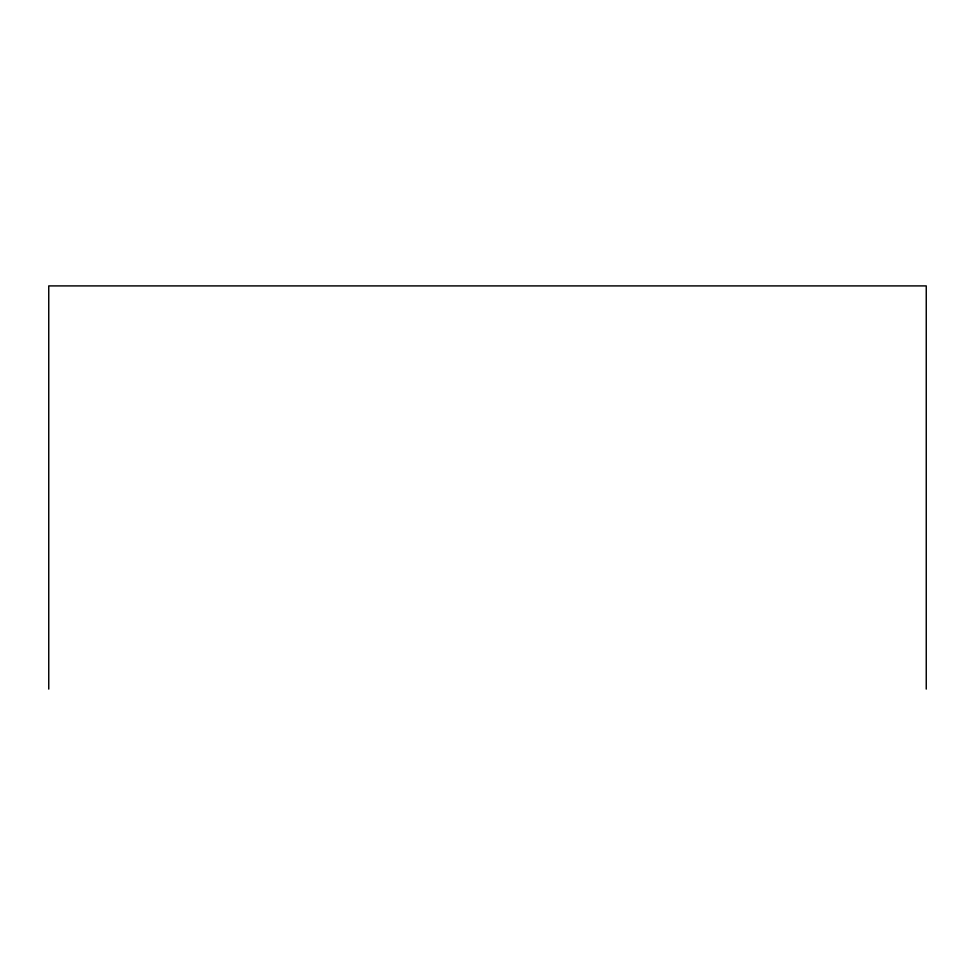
<?xml version="1.0" encoding="UTF-8"?>
<svg xmlns="http://www.w3.org/2000/svg" width="975" height="975" viewBox="0 0 975 975"><rect width="100%" height="100%" fill="white"/><g stroke="black" fill="none" stroke-linecap="round" stroke-linejoin="round"><path stroke-width="1.46" d="M926.25 689.093L926.25 285.907L48.75 285.907L48.75 689.093"/></g></svg>
